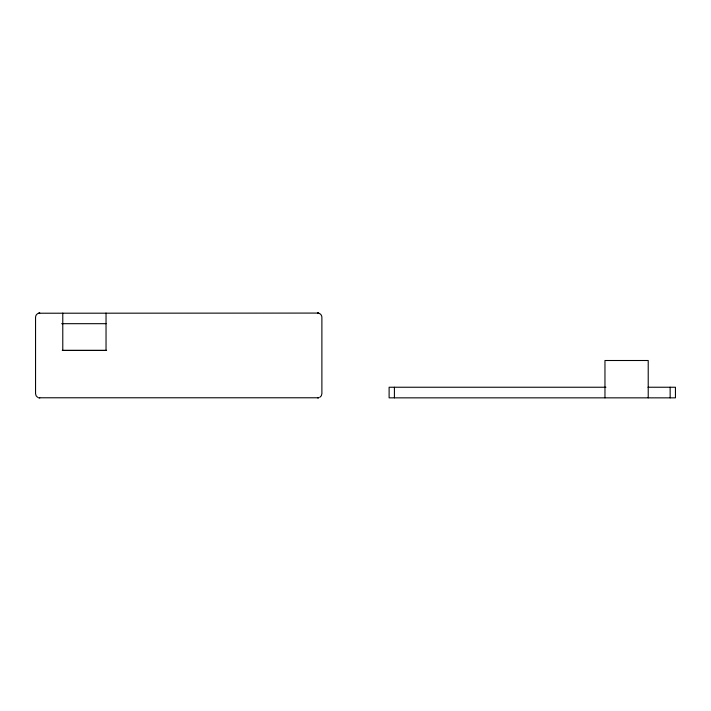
<?xml version="1.0" encoding="UTF-8"?>
<svg xmlns="http://www.w3.org/2000/svg" width="711" height="711" viewBox="0 0 711 711"><rect width="100%" height="100%" fill="white"/><g stroke="black" fill="none" stroke-linecap="round" stroke-linejoin="round"><path stroke-width="1.07" d="M319.772 397.351L321.328 395.796L321.887 393.681L321.887 317.319A4.239 4.239 0 0 0 317.648 313.08L38.696 313.222L39.789 313.08A4.239 4.239 0 0 0 35.55 317.319L35.55 393.681L36.119 395.796L37.674 397.351M317.648 397.92L318.75 397.778L38.696 397.778L39.789 397.92M61.688 323.683L106.063 323.683M62.266 350.372L106.623 350.372M605.923 387.237L389.113 387.237L389.113 397.849L675.45 397.849L675.45 387.237L647.997 387.237M670.144 387.237L670.144 397.849M648.219 397.849L648.219 360.504L604.963 360.504L604.963 397.849M394.409 387.237L394.409 397.849M106.037 313.08L106.037 350.452L62.781 350.452L62.781 313.08M318.75 313.222L317.648 313.08L318.75 313.222"/></g></svg>
